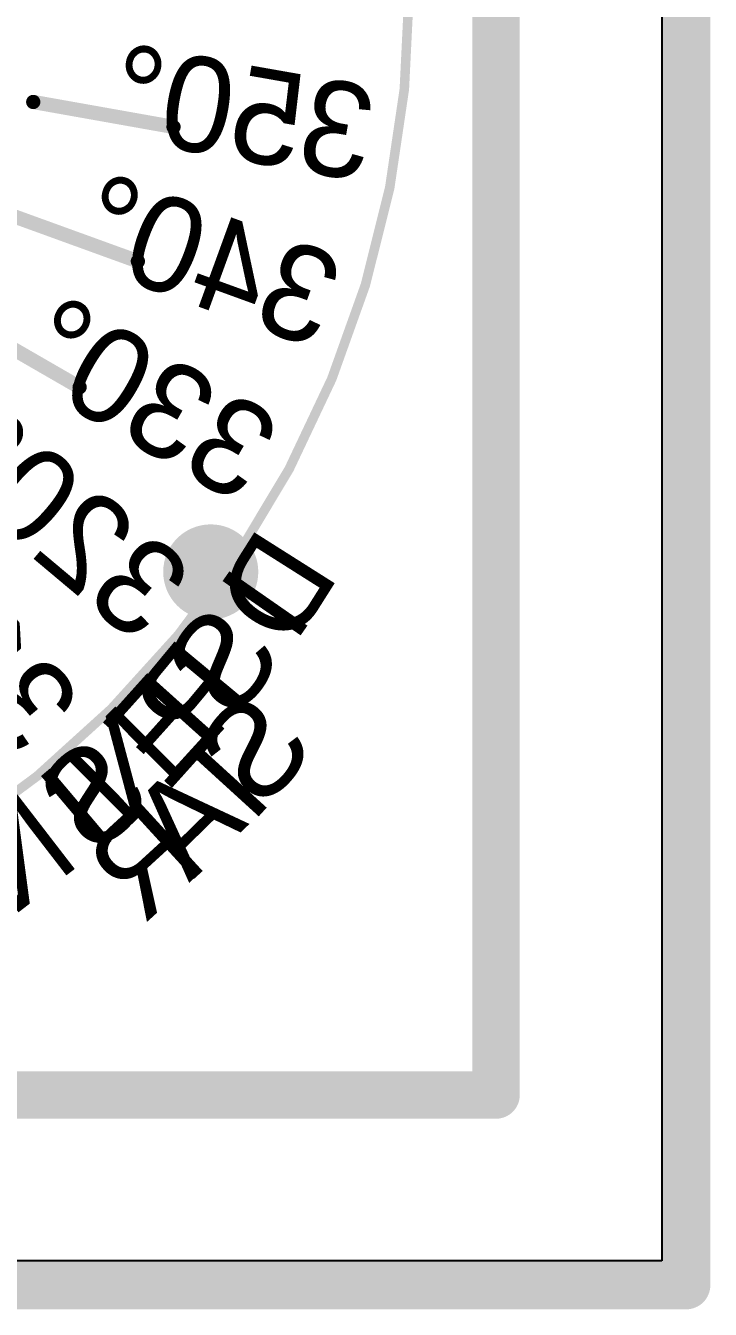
# Model space of a CAD drawing. Header units: millimetres. Extents: x 169 to 355, y 129 to 253.
# Drawn here: x 326.11 to 340.51, y 129.49 to 156.49 of the extents above; entities that cross this region are included whole.
import ezdxf

# ---------------------------------------------------------------- set-up
doc = ezdxf.new("R2010")
doc.units = ezdxf.units.MM
for name, color, linetype in [('BottomLayer', 5, 'Continuous'), ('BottomOverlay', 54, 'Continuous'), ('BottomSolder', 6, 'Continuous'), ('InternalPlane1', 76, 'Continuous'), ('Mechanical15', 56, 'Continuous'), ('TopLayer', 1, 'Continuous'), ('TopSolder', 216, 'Continuous')]:
    doc.layers.add(name, color=color, linetype=linetype)

# ---------------------------------------------------------------- blocks, each defined once
blk = doc.blocks.new('FID_3')
at = {"layer": 'TopLayer', "const_width": 0.5}
blk.add_lwpolyline([(5.925, 2.325, 1), (6.425, 2.325, 1)], format="xyb", close=True, dxfattribs=at)
at = {"layer": 'TopSolder', "const_width": 1}
blk.add_lwpolyline([(5.675, 2.325, 1), (6.675, 2.325, 1)], format="xyb", close=True, dxfattribs=at)

msp = doc.modelspace()

# ---------------------------------------------------------------- linework, layer by layer
at = {"layer": 'BottomLayer'}
for points, const_width in [([(336, 134), (336, 246)], 1), ([(326.267, 154.883), (329.217, 154.358)], 0.3), ([(325.642, 152.558), (328.467, 151.533)], 0.3), ([(324.642, 150.383), (327.242, 148.883)], 0.3), ([(174, 134), (336, 134)], 1)]:
    msp.add_lwpolyline(points, dxfattribs=dict(at, const_width=const_width))
for points, const_width in [([(326.192, 154.883, 1), (326.342, 154.883, 1)], 0.15), ([(329.142, 154.358, 1), (329.292, 154.358, 1)], 0.15), ([(328.392, 151.533, 1), (328.542, 151.533, 1)], 0.15), ([(327.167, 148.883, 1), (327.317, 148.883, 1)], 0.15), ([(335.75, 134, 1), (336.25, 134, 1)], 0.5), ([(335.75, 134, 1), (336.25, 134, 1)], 0.5)]:
    msp.add_lwpolyline(points, format="xyb", close=True, dxfattribs=dict(at, const_width=const_width))
at = {"layer": 'BottomOverlay', "const_width": 0.2}
msp.add_lwpolyline([(334.175, 157.25, 1), (291.375, 157.25, 1)], format="xyb", close=True, dxfattribs=at)
at = {"layer": 'InternalPlane1'}
for p, q in [((339.49, 249.49), (339.49, 130.51)), ((339.49, 130.51), (170.51, 130.51))]:
    msp.add_line(p, q, dxfattribs=at)
at = {"layer": 'InternalPlane1', "const_width": 1.016}
for points in [[(340, 130), (340, 250)], [(170, 130), (340, 130)]]:
    msp.add_lwpolyline(points, dxfattribs=at)
at = {"layer": 'InternalPlane1', "const_width": 0.508}
msp.add_lwpolyline([(339.746, 130, 1), (340.254, 130, 1)], format="xyb", close=True, dxfattribs=at)
msp.add_lwpolyline([(339.746, 130, 1), (340.254, 130, 1)], format="xyb", close=True, dxfattribs=at)
at = {"layer": 'Mechanical15', "const_width": 0.5}
for points in [[(340, 130), (340, 250)], [(170, 130), (340, 130)]]:
    msp.add_lwpolyline(points, dxfattribs=at)
at = {"layer": 'Mechanical15', "const_width": 0.25}
msp.add_lwpolyline([(339.875, 130, 1), (340.125, 130, 1)], format="xyb", close=True, dxfattribs=at)
msp.add_lwpolyline([(339.875, 130, 1), (340.125, 130, 1)], format="xyb", close=True, dxfattribs=at)
at = {"layer": 'TopLayer', "const_width": 1}
for points in [[(336, 134), (336, 246)], [(174, 134), (336, 134)]]:
    msp.add_lwpolyline(points, dxfattribs=at)
at = {"layer": 'TopLayer', "const_width": 0.5}
msp.add_lwpolyline([(335.75, 134, 1), (336.25, 134, 1)], format="xyb", close=True, dxfattribs=at)
msp.add_lwpolyline([(335.75, 134, 1), (336.25, 134, 1)], format="xyb", close=True, dxfattribs=at)

# ---------------------------------------------------------------- block references
at = {"rotation": 90}
msp.add_blockref('FID_3', (332.325, 138.825), dxfattribs=at)

# ---------------------------------------------------------------- texts
at = {"layer": 'BottomLayer', "text_generation_flag": 2}
for s, rotation, p in [('350°', 350, (333.225, 153.2)), ('340°', 340, (332.225, 149.675)), ('330°', 330, (330.6, 146.4)), ('320°', 320, (328.45, 143.45)), ('310°', 310, (325.85, 140.975)), ('D', 57.6803, (332.724, 144.948)), ('I', 55.1755, (332.174, 144.073)), ('S', 52.927, (331.587, 143.26)), ('P', 50.3323, (330.919, 142.43)), ('E', 48.094, (330.3, 141.7)), ('S', 49.0856, (332.262, 141.311)), ('N', 45, (329.562, 140.91)), ('T', 47.663, (331.643, 140.554)), ('S', 42.8789, (328.864, 140.212)), ('I', 40.1791, (328.099, 139.499)), ('A', 44.3562, (330.818, 139.704)), ('N', 37.6262, (327.313, 138.887)), ('R', 42.4552, (329.992, 138.858))]:
    msp.add_text(s, height=2, rotation=rotation, dxfattribs=at).set_placement(p)
at = {"layer": 'BottomSolder', "text_generation_flag": 2}
for s, rotation, p in [('350°', 350, (333.225, 153.2)), ('340°', 340, (332.225, 149.675)), ('330°', 330, (330.6, 146.4)), ('320°', 320, (328.45, 143.45)), ('310°', 310, (325.85, 140.975)), ('D', 57.6803, (332.724, 144.948)), ('I', 55.1755, (332.174, 144.073)), ('S', 52.927, (331.587, 143.26)), ('P', 50.3323, (330.919, 142.43)), ('E', 48.094, (330.3, 141.7)), ('S', 49.0856, (332.262, 141.311)), ('N', 45, (329.562, 140.91)), ('T', 47.663, (331.643, 140.554)), ('S', 42.8789, (328.864, 140.212)), ('I', 40.1791, (328.099, 139.499)), ('A', 44.3562, (330.818, 139.704)), ('N', 37.6262, (327.313, 138.887)), ('R', 42.4552, (329.992, 138.858))]:
    msp.add_text(s, height=2, rotation=rotation, dxfattribs=at).set_placement(p)

doc.saveas('drawing.dxf')
